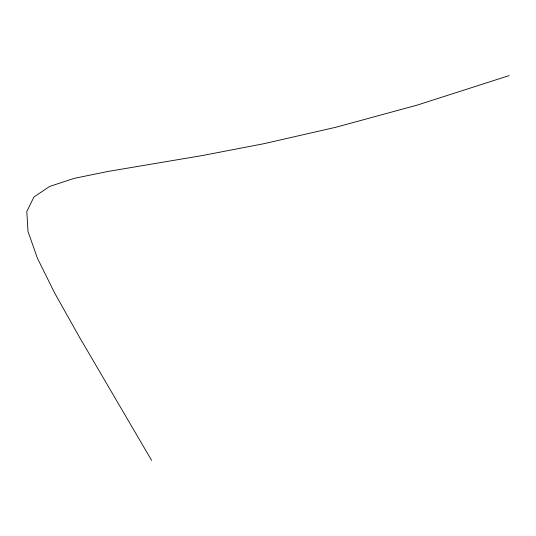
<?xml version="1.0" encoding="UTF-8"?>
<svg xmlns="http://www.w3.org/2000/svg" width="536" height="536" viewBox="0 0 536 536"><rect width="100%" height="100%" fill="white"/><g stroke="black" fill="none" stroke-linecap="round" stroke-linejoin="round"><path stroke-width="0.8" d="M509.2 75.583L417.243 105.096L335.576 127.327L263.987 143.681L202.26 155.561L107.515 171.527L74.062 178.414L49.607 186.448L33.922 197.034L26.8 211.573L28.019 231.465L37.359 258.118L54.605 292.931L79.549 337.318L151.628 460.417"/></g></svg>
